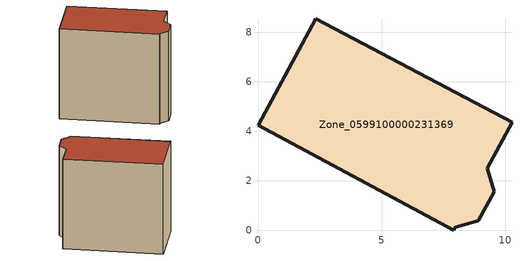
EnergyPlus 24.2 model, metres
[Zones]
Zone_0599100000231369
 floor ground (C_G): 7.92,0 0,4.24 2.33,8.55 10.28,4.37 9.28,2.51 9.55,1.56 8.91,0.38 7.98,0.11 z0
 wall outside (C_F): 0,4.24 7.92,0 7.98,0.11 8.91,0.38 9.55,1.56 9.28,2.51 10.28,4.37 2.33,8.55 0,4.24 z0:8.77
 roof outside (C_R): 10.28,4.37 2.33,8.55 0,4.24 7.92,0 7.98,0.11 8.91,0.38 9.55,1.56 9.28,2.51 z8.77
[BUILDING]
Pand.0599100000231369: North Axis=0; Terrain=City; Loads Convergence Tolerance Value=0.04; Temperature Convergence Tolerance Value=0.4; Solar Distribution=FullExterior; Maximum Number of Warmup Days=25; Minimum Number of Warmup Days=1
[Site:Location]
Rotterdam.The.Hague.AP_ZH_NLD Design_Conditions: Latitude=51.96; Longitude=4.45; Time Zone=1; Elevation=-4.5
[SITE:GROUNDTEMPERATURE:BUILDINGSURFACE]
18, 18, 18, 18, 18, 18, 18, 18, 18, 18, 18, 18
[MATERIAL] Thermal Absorptance=0.9; Solar Absorptance=0.7; Visible Absorptance=0.7
Name | Roughness | Thickness | Conductivity | Density | Specific Heat
G.TI.1946 | MediumSmooth | 0.15 | 1 | 540 | 1210
F.TI.1946 | Rough | 0.3 | 0.857143 | 1920 | 840
R.TI.1946 | MediumRough | 0.2 | 0.1 | 1500 | 1000
[CONSTRUCTION]
C_G: G.TI.1946
C_F: F.TI.1946
C_R: R.TI.1946
[ZONE]
Zone_0599100000231369: Type=1; Multiplier=1; Ceiling Height=Autocalculate; Volume=Autocalculate; Floor Area=autocalculate; Part of Total Floor Area=Yes
[ZONEINFILTRATION:DESIGNFLOWRATE]
Infil_Zone_0599100000231369: Zone or ZoneList or Space or SpaceList=Zone_0599100000231369; Schedule=AlwaysOn; Design Flow Rate Calculation Method=Flow/Area; Flow Rate per Floor Area=0.003; Constant Term Coefficient=1; Temperature Term Coefficient=0; Velocity Term Coefficient=0; Velocity Squared Term Coefficient=0
[HVACTEMPLATE:ZONE:IDEALLOADSAIRSYSTEM]
Zone_0599100000231369: Maximum Heating Supply Air Temperature=50; Minimum Cooling Supply Air Temperature=13; Maximum Heating Supply Air Humidity Ratio=0.0156; Minimum Cooling Supply Air Humidity Ratio=0.0077; Heating Limit=NoLimit; Cooling Limit=NoLimit; Dehumidification Control Type=ConstantSensibleHeatRatio; Cooling Sensible Heat Ratio=0.7; Dehumidification Setpoint=60; Humidification Control Type=None; Humidification Setpoint=30; Outdoor Air Method=None; Outdoor Air Flow Rate per Person=0.00944; Outdoor Air Flow Rate per Zone Floor Area=0; Outdoor Air Flow Rate per Zone=0; Demand Controlled Ventilation Type=None; Outdoor Air Economizer Type=NoEconomizer; Heat Recovery Type=None; Sensible Heat Recovery Effectiveness=0.7; Latent Heat Recovery Effectiveness=0.65
[ZONECONTROL:THERMOSTAT]
ThermostatControl_Zone_0599100000231369: Zone or ZoneList=Zone_0599100000231369; Control Type Schedule=DualSetpointControlType; Control 1=Thermostat_Zone_0599100000231369; Temperature Difference Between Cutout And Setpoint=0
[THERMOSTATSETPOINT:DUALSETPOINT]
Thermostat_Zone_0599100000231369: Heating Setpoint Temperature Schedule=HeatingSetpoint_Zone_0599100000231369; Cooling Setpoint Temperature Schedule=CoolingSetpoint_Zone_0599100000231369
[SCHEDULE:COMPACT]
HeatingSetpoint_Zone_0599100000231369: Through: 12/31, For: AllDays, Until: 24:00, 21
CoolingSetpoint_Zone_0599100000231369: Through: 12/31, For: AllDays, Until: 24:00, 24
DualSetpointControlType: Through: 12/31, For: AllDays, Until: 24:00, 4
AlwaysOn: Through: 12/31, For: AllDays, Until: 24:00, 1
